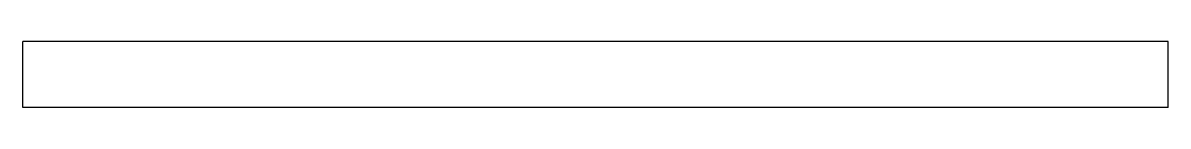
# Model space of a CAD drawing. Extents: x -2000 to 0, y -81 to 34.
import ezdxf

# ---------------------------------------------------------------- set-up
doc = ezdxf.new("R2010")
doc.units = 0
doc.layers.get('0').update_dxf_attribs({"linetype": 'CONTINUOUS'})

msp = doc.modelspace()

# ---------------------------------------------------------------- linework, layer by layer
at = {"color": 7, "linetype": 'CONTINUOUS'}
for p, q in [((0, 34.5), (-2000, 34.5)), ((-2000, -80.6), (-2000, 34.5)), ((0, -80.6), (0, 34.5)), ((0, -80.6), (-2000, -80.6))]:
    msp.add_line(p, q, dxfattribs=at)

doc.saveas('drawing.dxf')
